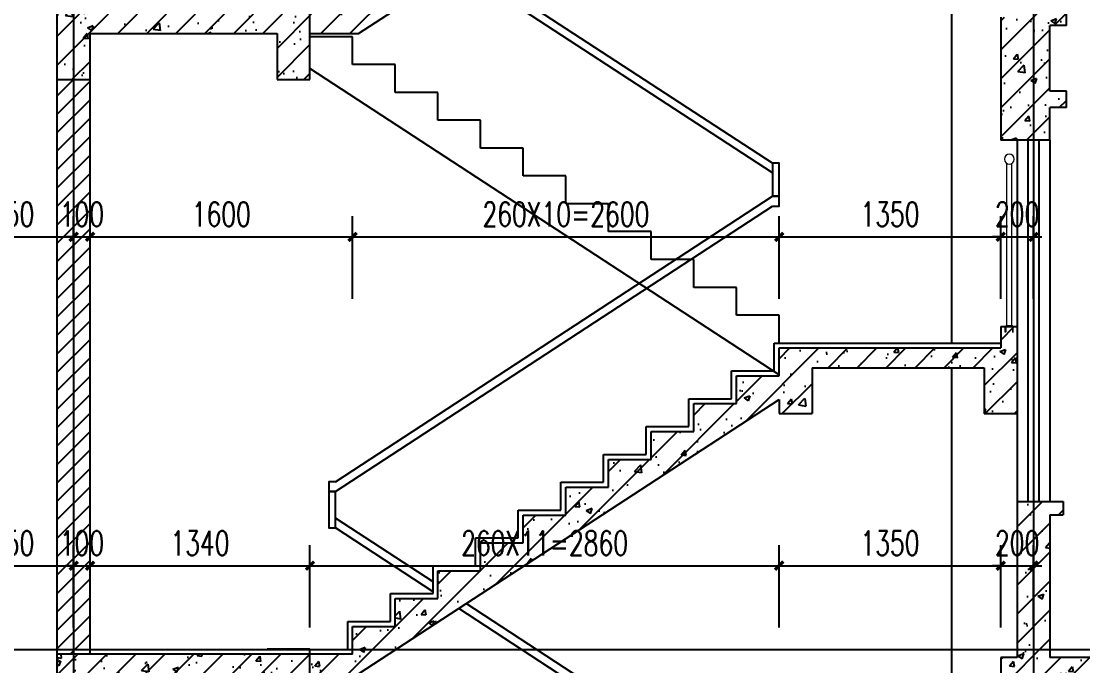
# Model space of a CAD drawing. Extents: x 1738711 to 2346805, y 1189731 to 2516152.
# Drawn here: x 1948757 to 1955227, y 1380872 to 1384797 of the extents above; entities that cross this region are included whole.
import ezdxf

# ---------------------------------------------------------------- set-up
doc = ezdxf.new("R2010")
doc.units = 0
doc.header["$LTSCALE"] = 1000
doc.header["$MEASUREMENT"] = 0
doc.linetypes.add('复件 140224通州运河二期售楼部条件图_t3$0$X-ME SHAFT SH$0$X-B2$0$WATER_LINE', pattern=[0])
for name, color, linetype, lineweight in [('_0', 7, 'Continuous', 25), ('填充', 252, 'Continuous', 5), ('栏杆', 6, 'Continuous', 15)]:
    doc.layers.add(name, color=color, linetype=linetype, lineweight=lineweight)
for name, color, linetype in [('CONTINUOUS', 7, 'Continuous'), ('DOTE', 1, 'Continuous'), ('PUB_DIM', 3, 'Continuous'), ('PUB_HATCH', 8, 'Continuous'), ('S_E_STAIR', 4, 'Continuous'), ('WALL', 40, 'Continuous'), ('WINDOW', 144, 'Continuous'), ('切线', 35, 'Continuous'), ('看线', 8, 'Continuous')]:
    doc.layers.add(name, color=color, linetype=linetype)
doc.styles.add('_TCH_DIM_T3', font='SIMPLEX', dxfattribs={"width": 0.705882, "bigfont": 'GBCBIG'})
doc.dimstyles.new('_TCH_ARCH&&50', dxfattribs={"dimtxt": 148.75, "dimasz": 50, "dimexe": 125, "dimexo": 150, "dimgap": 63.125, "dimtad": 1, "dimdec": 0, "dimzin": 0, "dimdsep": 46, "dimtxsty": '_TCH_DIM_T3', "dimblk": 'ARCHTICK', "dimcen": 0.09, "dimclrt": 7, "dimazin": 2, "dimtfac": 1, "dimtdec": 0, "dimtix": 1, "dimtmove": 2, "dimatfit": 3, "dimfxl": 50, "dimtolj": 1, "dimtzin": 0, "dimarcsym": 0})
pattern_1 = [(45, (0, 0), (-88.3883476, 88.3883476), []), (50, (0, 0), (358.63009, -31.376067), [37.5, -412.5]), (355, (0, 0), (-69.375667, 376.096067), [30, -330]), (100.4514, (29.9, -2.6), (289.25469, 344.71977), [31.870095, -350.571056]), (46.1842, (0, 100), (533.620524, -82.75951), [56.25, -618.75]), (96.6356, (44.47, 93.1), (467.33135, 487.05894), [47.80514, -525.8565]), (351.1842, (0, 100), (467.33097, 487.0593), [45, -495]), (21, (50, 75), (298.453526, -201.309445), [37.5, -412.5]), (326, (50, 75), (121.657666, 362.57502), [30, -330]), (71.4514, (74.87, 58.22), (420.111314, 161.26525), [31.870095, -350.571056]), (37.5, (0, 0), (6.079928, 166.446927), [0, -326, 0, -335, 0, -331.25]), (7.5, (0, 0), (131.534769, 197.205856), [0, -191, 0, -318.5, 0, -126.25]), (327.5, (-111.5, 0), (266.911218, -11.277436), [0, -125, 0, -390, 0, -517.5]), (317.5, (-161.5, 0), (291.593085, 50.052491), [0, -162.5, 0, -259, 0, -367.5])]

# ---------------------------------------------------------------- blocks, each defined once
blk = doc.blocks.new('gdfdgdfgdfbvfcxv')
at = {"layer": '填充'}
blk.add_line((264925, -67479), (264925, -67589), dxfattribs=at)
for points in [[(264919, -67480), (264829, -67480, -1), (264829, -67468), (264919, -67468)], [(264919, -67588), (264829, -67588, 1), (264829, -67600), (264919, -67600)]]:
    blk.add_lwpolyline(points, format="xyb", dxfattribs=at)
blk.add_lwpolyline([(264911, -67634), (264911, -67434), (264919, -67434), (264919, -67634)], close=True, dxfattribs=at)
blk.add_lwpolyline([(264911, -67634), (264911, -67434), (264919, -67434), (264919, -67634)], close=True, dxfattribs=at)
for centre, radius, start, end in [((264919, -67483), 4.5, 318.2388, 90), ((264915, -67488), 9.2, 330.3198, 59.7492), ((264919, -67495), 4.5, 318.2388, 90), ((264919, -67501), 4.5, 318.2388, 90), ((264919, -67507), 4.5, 318.2388, 90), ((264919, -67513), 4.5, 318.2388, 90), ((264919, -67519), 4.5, 318.2388, 90), ((264919, -67525), 4.5, 318.2388, 90), ((264919, -67531), 4.5, 318.2388, 90), ((264919, -67537), 4.5, 318.2388, 90), ((264919, -67543), 4.5, 318.2388, 90), ((264919, -67549), 4.5, 318.2388, 90), ((264919, -67555), 4.5, 318.2388, 90), ((264919, -67561), 4.5, 318.2388, 90), ((264919, -67567), 4.5, 318.2388, 90), ((264919, -67573), 4.5, 318.2388, 90), ((264919, -67579), 4.5, 318.2388, 90), ((264919, -67585), 4.5, 270, 90)]:
    blk.add_arc(centre, radius, start, end, dxfattribs=at)
blk = doc.blocks.new('ghwerGWEGWEGW')
at = {"layer": '栏杆', "color": 6, "ltscale": 100}
for points in [[(2184611.4, 1556743.3), (2184611.4, 1557732.3)], [(2184641.4, 1556743.3), (2184641.4, 1557732.3)]]:
    blk.add_lwpolyline(points, dxfattribs=at)
blk.add_circle((2184626.4, 1557758.3), 30, dxfattribs=at)
at = {"layer": 'CONTINUOUS', "xscale": -0.384000000001397, "yscale": 0.384000000001397, "zscale": 0.384000000001397, "rotation": 270}
blk.add_blockref('gdfdgdfgdfbvfcxv', (2210560.7, 1455012.4), dxfattribs=at)
blk = doc.blocks.new('_ArchTick')
at = {"color": 0, "linetype": 'ByBlock', "const_width": 0.4}
blk.add_lwpolyline([(-0.5, -0.5), (0.5, 0.5)], dxfattribs=at)
blk = doc.blocks.new('*D1345')
at = {"layer": 'Defpoints', "color": 0, "transparency": 16777216}
for p in [(1949076.9, 1383483.8), (1948326.9, 1382957), (1949076.9, 1382957)]:
    blk.add_point(p, dxfattribs=at)
at = {"layer": 'PUB_DIM', "color": 0, "lineweight": -2, "transparency": 16777216}
for p, q in [((1948326.9, 1383107), (1948326.9, 1383608.8)), ((1949076.9, 1383107), (1949076.9, 1383608.8)), ((1948326.9, 1383483.8), (1949076.9, 1383483.8))]:
    blk.add_line(p, q, dxfattribs=at)
at = {"layer": 'PUB_DIM', "color": 0, "lineweight": -2, "transparency": 16777216, "xscale": 50, "yscale": 50, "zscale": 50, "rotation": 180}
blk.add_blockref('_ArchTick', (1948326.9, 1383483.8), dxfattribs=at)
at = {"layer": 'PUB_DIM', "color": 0, "lineweight": -2, "transparency": 16777216, "xscale": 50, "yscale": 50, "zscale": 50}
blk.add_blockref('_ArchTick', (1949076.9, 1383483.8), dxfattribs=at)
at = {"layer": 'PUB_DIM', "color": 7, "transparency": 16777216, "insert": (1948701.9, 1383621.3), "char_height": 148.75, "attachment_point": 5, "style": '_TCH_DIM_T3'}
blk.add_mtext('\\A1;750', dxfattribs=at)
blk = doc.blocks.new('*D1346')
at = {"layer": 'Defpoints', "color": 0, "transparency": 16777216}
for p in [(1949176.9, 1383483.8), (1949076.9, 1382957), (1949176.9, 1382957)]:
    blk.add_point(p, dxfattribs=at)
at = {"layer": 'PUB_DIM', "color": 0, "lineweight": -2, "transparency": 16777216}
for p, q in [((1949076.9, 1383107), (1949076.9, 1383608.8)), ((1949176.9, 1383107), (1949176.9, 1383608.8)), ((1949076.9, 1383483.8), (1949026.9, 1383483.8)), ((1949076.9, 1383483.8), (1949176.9, 1383483.8)), ((1949176.9, 1383483.8), (1949226.9, 1383483.8))]:
    blk.add_line(p, q, dxfattribs=at)
at = {"layer": 'PUB_DIM', "color": 0, "lineweight": -2, "transparency": 16777216, "xscale": 50, "yscale": 50, "zscale": 50}
blk.add_blockref('_ArchTick', (1949076.9, 1383483.8), dxfattribs=at)
at = {"layer": 'PUB_DIM', "color": 0, "lineweight": -2, "transparency": 16777216, "xscale": 50, "yscale": 50, "zscale": 50, "rotation": 180}
blk.add_blockref('_ArchTick', (1949176.9, 1383483.8), dxfattribs=at)
at = {"layer": 'PUB_DIM', "color": 7, "transparency": 16777216, "insert": (1949126.9, 1383621.3), "char_height": 148.75, "attachment_point": 5, "style": '_TCH_DIM_T3'}
blk.add_mtext('\\A1;100', dxfattribs=at)
blk = doc.blocks.new('*D1347')
at = {"layer": 'Defpoints', "color": 0, "transparency": 16777216}
for p in [(1950776.9, 1383483.8), (1949176.9, 1382957), (1950776.9, 1382957)]:
    blk.add_point(p, dxfattribs=at)
at = {"layer": 'PUB_DIM', "color": 0, "lineweight": -2, "transparency": 16777216}
for p, q in [((1949176.9, 1383107), (1949176.9, 1383608.8)), ((1950776.9, 1383107), (1950776.9, 1383608.8)), ((1949176.9, 1383483.8), (1950776.9, 1383483.8))]:
    blk.add_line(p, q, dxfattribs=at)
at = {"layer": 'PUB_DIM', "color": 0, "lineweight": -2, "transparency": 16777216, "xscale": 50, "yscale": 50, "zscale": 50, "rotation": 180}
blk.add_blockref('_ArchTick', (1949176.9, 1383483.8), dxfattribs=at)
at = {"layer": 'PUB_DIM', "color": 0, "lineweight": -2, "transparency": 16777216, "xscale": 50, "yscale": 50, "zscale": 50}
blk.add_blockref('_ArchTick', (1950776.9, 1383483.8), dxfattribs=at)
at = {"layer": 'PUB_DIM', "color": 7, "transparency": 16777216, "insert": (1949976.9, 1383621.3), "char_height": 148.75, "attachment_point": 5, "style": '_TCH_DIM_T3'}
blk.add_mtext('\\A1;1600', dxfattribs=at)
blk = doc.blocks.new('*D1348')
at = {"layer": 'Defpoints', "color": 0, "transparency": 16777216}
for p in [(1953376.9, 1383483.8), (1950776.9, 1382957), (1953376.9, 1382957)]:
    blk.add_point(p, dxfattribs=at)
at = {"layer": 'PUB_DIM', "color": 0, "lineweight": -2, "transparency": 16777216}
for p, q in [((1950776.9, 1383107), (1950776.9, 1383608.8)), ((1953376.9, 1383107), (1953376.9, 1383608.8)), ((1950776.9, 1383483.8), (1953376.9, 1383483.8))]:
    blk.add_line(p, q, dxfattribs=at)
at = {"layer": 'PUB_DIM', "color": 0, "lineweight": -2, "transparency": 16777216, "xscale": 50, "yscale": 50, "zscale": 50, "rotation": 180}
blk.add_blockref('_ArchTick', (1950776.9, 1383483.8), dxfattribs=at)
at = {"layer": 'PUB_DIM', "color": 0, "lineweight": -2, "transparency": 16777216, "xscale": 50, "yscale": 50, "zscale": 50}
blk.add_blockref('_ArchTick', (1953376.9, 1383483.8), dxfattribs=at)
at = {"layer": 'PUB_DIM', "color": 7, "transparency": 16777216, "insert": (1952076.9, 1383621.3), "char_height": 148.75, "attachment_point": 5, "style": '_TCH_DIM_T3'}
blk.add_mtext('\\A1;260X10=2600', dxfattribs=at)
blk = doc.blocks.new('*D1349')
at = {"layer": 'Defpoints', "color": 0, "transparency": 16777216}
for p in [(1954726.9, 1383483.8), (1953376.9, 1382957), (1954726.9, 1382957)]:
    blk.add_point(p, dxfattribs=at)
at = {"layer": 'PUB_DIM', "color": 0, "lineweight": -2, "transparency": 16777216}
for p, q in [((1953376.9, 1383107), (1953376.9, 1383608.8)), ((1954726.9, 1383107), (1954726.9, 1383608.8)), ((1953376.9, 1383483.8), (1954726.9, 1383483.8))]:
    blk.add_line(p, q, dxfattribs=at)
at = {"layer": 'PUB_DIM', "color": 0, "lineweight": -2, "transparency": 16777216, "xscale": 50, "yscale": 50, "zscale": 50, "rotation": 180}
blk.add_blockref('_ArchTick', (1953376.9, 1383483.8), dxfattribs=at)
at = {"layer": 'PUB_DIM', "color": 0, "lineweight": -2, "transparency": 16777216, "xscale": 50, "yscale": 50, "zscale": 50}
blk.add_blockref('_ArchTick', (1954726.9, 1383483.8), dxfattribs=at)
at = {"layer": 'PUB_DIM', "color": 7, "transparency": 16777216, "insert": (1954051.9, 1383621.3), "char_height": 148.75, "attachment_point": 5, "style": '_TCH_DIM_T3'}
blk.add_mtext('\\A1;1350', dxfattribs=at)
blk = doc.blocks.new('*D1350')
at = {"layer": 'Defpoints', "color": 0, "transparency": 16777216}
for p in [(1954926.9, 1383483.8), (1954726.9, 1382957), (1954926.9, 1382957)]:
    blk.add_point(p, dxfattribs=at)
at = {"layer": 'PUB_DIM', "color": 0, "lineweight": -2, "transparency": 16777216}
for p, q in [((1954726.9, 1383107), (1954726.9, 1383608.8)), ((1954926.9, 1383107), (1954926.9, 1383608.8)), ((1954726.9, 1383483.8), (1954676.9, 1383483.8)), ((1954726.9, 1383483.8), (1954926.9, 1383483.8)), ((1954926.9, 1383483.8), (1954976.9, 1383483.8))]:
    blk.add_line(p, q, dxfattribs=at)
at = {"layer": 'PUB_DIM', "color": 0, "lineweight": -2, "transparency": 16777216, "xscale": 50, "yscale": 50, "zscale": 50}
blk.add_blockref('_ArchTick', (1954726.9, 1383483.8), dxfattribs=at)
at = {"layer": 'PUB_DIM', "color": 0, "lineweight": -2, "transparency": 16777216, "xscale": 50, "yscale": 50, "zscale": 50, "rotation": 180}
blk.add_blockref('_ArchTick', (1954926.9, 1383483.8), dxfattribs=at)
at = {"layer": 'PUB_DIM', "color": 7, "transparency": 16777216, "insert": (1954826.9, 1383621.3), "char_height": 148.75, "attachment_point": 5, "style": '_TCH_DIM_T3'}
blk.add_mtext('\\A1;200', dxfattribs=at)
blk = doc.blocks.new('*D1351')
at = {"layer": 'Defpoints', "color": 0, "transparency": 16777216}
for p in [(1949076.9, 1381480.8), (1948326.9, 1380954), (1949076.9, 1380954)]:
    blk.add_point(p, dxfattribs=at)
at = {"layer": 'PUB_DIM', "color": 0, "lineweight": -2, "transparency": 16777216}
for p, q in [((1948326.9, 1381104), (1948326.9, 1381605.8)), ((1949076.9, 1381104), (1949076.9, 1381605.8)), ((1948326.9, 1381480.8), (1949076.9, 1381480.8))]:
    blk.add_line(p, q, dxfattribs=at)
at = {"layer": 'PUB_DIM', "color": 0, "lineweight": -2, "transparency": 16777216, "xscale": 50, "yscale": 50, "zscale": 50, "rotation": 180}
blk.add_blockref('_ArchTick', (1948326.9, 1381480.8), dxfattribs=at)
at = {"layer": 'PUB_DIM', "color": 0, "lineweight": -2, "transparency": 16777216, "xscale": 50, "yscale": 50, "zscale": 50}
blk.add_blockref('_ArchTick', (1949076.9, 1381480.8), dxfattribs=at)
at = {"layer": 'PUB_DIM', "color": 7, "transparency": 16777216, "insert": (1948701.9, 1381618.3), "char_height": 148.75, "attachment_point": 5, "style": '_TCH_DIM_T3'}
blk.add_mtext('\\A1;750', dxfattribs=at)
blk = doc.blocks.new('*D1352')
at = {"layer": 'Defpoints', "color": 0, "transparency": 16777216}
for p in [(1949176.9, 1381480.8), (1949076.9, 1380954), (1949176.9, 1380954)]:
    blk.add_point(p, dxfattribs=at)
at = {"layer": 'PUB_DIM', "color": 0, "lineweight": -2, "transparency": 16777216}
for p, q in [((1949076.9, 1381104), (1949076.9, 1381605.8)), ((1949176.9, 1381104), (1949176.9, 1381605.8)), ((1949076.9, 1381480.8), (1949026.9, 1381480.8)), ((1949076.9, 1381480.8), (1949176.9, 1381480.8)), ((1949176.9, 1381480.8), (1949226.9, 1381480.8))]:
    blk.add_line(p, q, dxfattribs=at)
at = {"layer": 'PUB_DIM', "color": 0, "lineweight": -2, "transparency": 16777216, "xscale": 50, "yscale": 50, "zscale": 50}
blk.add_blockref('_ArchTick', (1949076.9, 1381480.8), dxfattribs=at)
at = {"layer": 'PUB_DIM', "color": 0, "lineweight": -2, "transparency": 16777216, "xscale": 50, "yscale": 50, "zscale": 50, "rotation": 180}
blk.add_blockref('_ArchTick', (1949176.9, 1381480.8), dxfattribs=at)
at = {"layer": 'PUB_DIM', "color": 7, "transparency": 16777216, "insert": (1949126.9, 1381618.3), "char_height": 148.75, "attachment_point": 5, "style": '_TCH_DIM_T3'}
blk.add_mtext('\\A1;100', dxfattribs=at)
blk = doc.blocks.new('*D1353')
at = {"layer": 'Defpoints', "color": 0, "transparency": 16777216}
for p in [(1950516.9, 1381480.8), (1949176.9, 1380954), (1950516.9, 1380954)]:
    blk.add_point(p, dxfattribs=at)
at = {"layer": 'PUB_DIM', "color": 0, "lineweight": -2, "transparency": 16777216}
for p, q in [((1949176.9, 1381104), (1949176.9, 1381605.8)), ((1950516.9, 1381104), (1950516.9, 1381605.8)), ((1949176.9, 1381480.8), (1950516.9, 1381480.8))]:
    blk.add_line(p, q, dxfattribs=at)
at = {"layer": 'PUB_DIM', "color": 0, "lineweight": -2, "transparency": 16777216, "xscale": 50, "yscale": 50, "zscale": 50, "rotation": 180}
blk.add_blockref('_ArchTick', (1949176.9, 1381480.8), dxfattribs=at)
at = {"layer": 'PUB_DIM', "color": 0, "lineweight": -2, "transparency": 16777216, "xscale": 50, "yscale": 50, "zscale": 50}
blk.add_blockref('_ArchTick', (1950516.9, 1381480.8), dxfattribs=at)
at = {"layer": 'PUB_DIM', "color": 7, "transparency": 16777216, "insert": (1949846.9, 1381618.3), "char_height": 148.75, "attachment_point": 5, "style": '_TCH_DIM_T3'}
blk.add_mtext('\\A1;1340', dxfattribs=at)
blk = doc.blocks.new('*D1354')
at = {"layer": 'Defpoints', "color": 0, "transparency": 16777216}
for p in [(1953376.9, 1381480.8), (1950516.9, 1380954), (1953376.9, 1380954)]:
    blk.add_point(p, dxfattribs=at)
at = {"layer": 'PUB_DIM', "color": 0, "lineweight": -2, "transparency": 16777216}
for p, q in [((1950516.9, 1381104), (1950516.9, 1381605.8)), ((1953376.9, 1381104), (1953376.9, 1381605.8)), ((1950516.9, 1381480.8), (1953376.9, 1381480.8))]:
    blk.add_line(p, q, dxfattribs=at)
at = {"layer": 'PUB_DIM', "color": 0, "lineweight": -2, "transparency": 16777216, "xscale": 50, "yscale": 50, "zscale": 50, "rotation": 180}
blk.add_blockref('_ArchTick', (1950516.9, 1381480.8), dxfattribs=at)
at = {"layer": 'PUB_DIM', "color": 0, "lineweight": -2, "transparency": 16777216, "xscale": 50, "yscale": 50, "zscale": 50}
blk.add_blockref('_ArchTick', (1953376.9, 1381480.8), dxfattribs=at)
at = {"layer": 'PUB_DIM', "color": 7, "transparency": 16777216, "insert": (1951946.9, 1381618.3), "char_height": 148.75, "attachment_point": 5, "style": '_TCH_DIM_T3'}
blk.add_mtext('\\A1;260X11=2860', dxfattribs=at)
blk = doc.blocks.new('*D1355')
at = {"layer": 'Defpoints', "color": 0, "transparency": 16777216}
for p in [(1954726.9, 1381480.8), (1953376.9, 1380954), (1954726.9, 1380954)]:
    blk.add_point(p, dxfattribs=at)
at = {"layer": 'PUB_DIM', "color": 0, "lineweight": -2, "transparency": 16777216}
for p, q in [((1953376.9, 1381104), (1953376.9, 1381605.8)), ((1954726.9, 1381104), (1954726.9, 1381605.8)), ((1953376.9, 1381480.8), (1954726.9, 1381480.8))]:
    blk.add_line(p, q, dxfattribs=at)
at = {"layer": 'PUB_DIM', "color": 0, "lineweight": -2, "transparency": 16777216, "xscale": 50, "yscale": 50, "zscale": 50, "rotation": 180}
blk.add_blockref('_ArchTick', (1953376.9, 1381480.8), dxfattribs=at)
at = {"layer": 'PUB_DIM', "color": 0, "lineweight": -2, "transparency": 16777216, "xscale": 50, "yscale": 50, "zscale": 50}
blk.add_blockref('_ArchTick', (1954726.9, 1381480.8), dxfattribs=at)
at = {"layer": 'PUB_DIM', "color": 7, "transparency": 16777216, "insert": (1954051.9, 1381618.3), "char_height": 148.75, "attachment_point": 5, "style": '_TCH_DIM_T3'}
blk.add_mtext('\\A1;1350', dxfattribs=at)
blk = doc.blocks.new('*D1356')
at = {"layer": 'Defpoints', "color": 0, "transparency": 16777216}
for p in [(1954926.9, 1381480.8), (1954726.9, 1380954), (1954926.9, 1380954)]:
    blk.add_point(p, dxfattribs=at)
at = {"layer": 'PUB_DIM', "color": 0, "lineweight": -2, "transparency": 16777216}
for p, q in [((1954726.9, 1381104), (1954726.9, 1381605.8)), ((1954926.9, 1381104), (1954926.9, 1381605.8)), ((1954726.9, 1381480.8), (1954676.9, 1381480.8)), ((1954726.9, 1381480.8), (1954926.9, 1381480.8)), ((1954926.9, 1381480.8), (1954976.9, 1381480.8))]:
    blk.add_line(p, q, dxfattribs=at)
at = {"layer": 'PUB_DIM', "color": 0, "lineweight": -2, "transparency": 16777216, "xscale": 50, "yscale": 50, "zscale": 50}
blk.add_blockref('_ArchTick', (1954726.9, 1381480.8), dxfattribs=at)
at = {"layer": 'PUB_DIM', "color": 0, "lineweight": -2, "transparency": 16777216, "xscale": 50, "yscale": 50, "zscale": 50, "rotation": 180}
blk.add_blockref('_ArchTick', (1954926.9, 1381480.8), dxfattribs=at)
at = {"layer": 'PUB_DIM', "color": 7, "transparency": 16777216, "insert": (1954826.9, 1381618.3), "char_height": 148.75, "attachment_point": 5, "style": '_TCH_DIM_T3'}
blk.add_mtext('\\A1;200', dxfattribs=at)

msp = doc.modelspace()

# ---------------------------------------------------------------- hatches: boundary and pattern name
at = {"layer": 'PUB_HATCH', "linetype": '复件 140224通州运河二期售楼部条件图_t3$0$X-ME SHAFT SH$0$X-B2$0$WATER_LINE'}
h = msp.add_hatch(dxfattribs=at)
h.set_pattern_fill('ANSI31', color=256, scale=50, style=0)
h.set_pattern_definition([(45, (0, 0), (-56.1266008, 56.1266008), [])])
h.paths.add_polyline_path([(1949176.9, 1376641.6), (1948976.9, 1376641.6), (1948976.9, 1374541.6), (1949176.9, 1374541.6)])
h.paths.add_polyline_path([(1948976.9, 1377041.6), (1949176.9, 1377041.6), (1949176.9, 1380541.6), (1948976.9, 1380541.6)])
h.paths.add_polyline_path([(1949176.9, 1384441.6), (1948976.9, 1384441.6), (1948976.9, 1380941.6), (1949176.9, 1380941.6)])
h.paths.add_polyline_path([(1949176.9, 1388341.6), (1948976.9, 1388341.6), (1948976.9, 1384841.6), (1949176.9, 1384841.6)])
h.paths.add_polyline_path([(1949176.9, 1392241.6), (1948976.9, 1392241.6), (1948976.9, 1388741.6), (1949176.9, 1388741.6)])
h.paths.add_polyline_path([(1949176.9, 1396251.6), (1948976.9, 1396251.6), (1948976.9, 1392641.6), (1949176.9, 1392641.6)])
h = msp.add_hatch(dxfattribs=at)
h.set_pattern_fill('钢筋混凝土', color=256, scale=50, style=0)
h.set_pattern_definition(pattern_1)
h.paths.add_polyline_path([(1953376.9, 1386394.1), (1953376.9, 1386306.9), (1953576.9, 1386306.9), (1953576.9, 1386586.9), (1954626.9, 1386586.9), (1954626.9, 1386306.9), (1954826.9, 1386306.9), (1954826.9, 1386836.9), (1954726.9, 1386836.9), (1954726.9, 1386706.9), (1953376.9, 1386706.9), (1953376.9, 1386537.3), (1953116.9, 1386537.3), (1953116.9, 1386367.8), (1952856.9, 1386367.8), (1952856.9, 1386198.2), (1952596.9, 1386198.2), (1952596.9, 1386028.6), (1952336.9, 1386028.6), (1952336.9, 1385859), (1952076.9, 1385859), (1952076.9, 1385689.5), (1951816.9, 1385689.5), (1951816.9, 1385519.9), (1951556.9, 1385519.9), (1951556.9, 1385350.3), (1951296.9, 1385350.3), (1951296.9, 1385180.8), (1951036.9, 1385180.8), (1951036.9, 1385011.2), (1950776.9, 1385011.2), (1950776.9, 1384841.6), (1948976.9, 1384841.6), (1948976.9, 1384441.6), (1949176.9, 1384441.6), (1949176.9, 1384721.6), (1950316.9, 1384721.6), (1950316.9, 1384441.6), (1950516.9, 1384441.6), (1950516.9, 1384721.6), (1950812.6, 1384721.6)])
h = msp.add_hatch(dxfattribs=at)
h.set_pattern_fill('钢筋混凝土', color=256, scale=50, style=0)
h.set_pattern_definition(pattern_1)
h.paths.add_polyline_path([(1955026.9, 1384771.6), (1955126.9, 1384771.6), (1955126.9, 1384871.6), (1955027.7, 1384871.6), (1955027.7, 1384971.6), (1954826.9, 1384971.6), (1954826.9, 1384821.6), (1954726.9, 1384821.6), (1954726.9, 1384071.6), (1955026.9, 1384071.6), (1955026.9, 1384271.6), (1955126.9, 1384271.6), (1955126.9, 1384371.6), (1955026.9, 1384371.6)])
h = msp.add_hatch(dxfattribs=at)
h.set_pattern_fill('钢筋混凝土', color=256, scale=50, style=0)
h.set_pattern_definition(pattern_1)
h.paths.add_polyline_path([(1950516.9, 1380821.6), (1950812.6, 1380821.6), (1953376.9, 1382494.1), (1953376.9, 1382406.9), (1953576.9, 1382406.9), (1953576.9, 1382686.9), (1954626.9, 1382686.9), (1954626.9, 1382406.9), (1954826.9, 1382406.9), (1954826.9, 1382936.9), (1954726.9, 1382936.9), (1954726.9, 1382806.9), (1953376.9, 1382806.9), (1953376.9, 1382637.3), (1953116.9, 1382637.3), (1953116.9, 1382467.8), (1952856.9, 1382467.8), (1952856.9, 1382298.2), (1952596.9, 1382298.2), (1952596.9, 1382128.6), (1952336.9, 1382128.6), (1952336.9, 1381959), (1952076.9, 1381959), (1952076.9, 1381789.5), (1951816.9, 1381789.5), (1951816.9, 1381619.9), (1951556.9, 1381619.9), (1951556.9, 1381450.3), (1951296.9, 1381450.3), (1951296.9, 1381280.8), (1951036.9, 1381280.8), (1951036.9, 1381111.2), (1950776.9, 1381111.2), (1950776.9, 1380941.6), (1948976.9, 1380941.6), (1948976.9, 1380541.6), (1949176.9, 1380541.6), (1949176.9, 1380821.6), (1950316.9, 1380821.6), (1950316.9, 1380541.6), (1950516.9, 1380541.6)])
h = msp.add_hatch(dxfattribs=at)
h.set_pattern_fill('钢筋混凝土', color=256, scale=50, style=0)
h.set_pattern_definition(pattern_1)
h.paths.add_polyline_path([(1955026.9, 1380801.6), (1956926.9, 1380801.6), (1956926.9, 1380071.6), (1957226.9, 1380071.6), (1957226.9, 1381871.6), (1957046.9, 1381871.6), (1957046.9, 1381791.6), (1957126.9, 1381791.6), (1957126.9, 1380921.6), (1955026.9, 1380921.6), (1955026.9, 1381791.6), (1955106.9, 1381791.6), (1955106.9, 1381871.6), (1954826.9, 1381871.6), (1954826.9, 1380921.6), (1954726.9, 1380921.6), (1954726.9, 1380071.6), (1955226.9, 1380071.6), (1955226.9, 1380171.6), (1955026.9, 1380171.6)])

# ---------------------------------------------------------------- linework, layer by layer
at = {"layer": 'DOTE'}
for p, q in [((1949076.9, 1397223.8), (1949076.9, 1370014.9)), ((1954926.9, 1397223.8), (1954926.9, 1370014.9)), ((1946216.3, 1380971.6), (1957770.6, 1380971.6))]:
    msp.add_line(p, q, dxfattribs=at)
at = {"layer": 'S_E_STAIR'}
for p, q in [((1953336.9, 1383932.6), (1950671.9, 1385670.6)), ((1953336.9, 1383872.6), (1950671.9, 1385610.6)), ((1950516.9, 1384702.2), (1950516.9, 1384871.7)), ((1950776.9, 1384702.2), (1950516.9, 1384702.2)), ((1950776.9, 1384532.6), (1950776.9, 1384702.2)), ((1953376.9, 1382644.1), (1950516.9, 1384509.3)), ((1951036.9, 1384532.6), (1950776.9, 1384532.6)), ((1951036.9, 1384363), (1951036.9, 1384532.6)), ((1951296.9, 1384363), (1951036.9, 1384363)), ((1951296.9, 1384193.5), (1951296.9, 1384363)), ((1951556.9, 1384193.5), (1951296.9, 1384193.5)), ((1951556.9, 1384023.9), (1951556.9, 1384193.5)), ((1951816.9, 1384023.9), (1951556.9, 1384023.9)), ((1951816.9, 1383854.3), (1951816.9, 1384023.9)), ((1952076.9, 1383854.3), (1951816.9, 1383854.3)), ((1952076.9, 1383684.7), (1952076.9, 1383854.3)), ((1950671.9, 1381992.3), (1953336.9, 1383730.4)), ((1950671.9, 1381932.3), (1953336.9, 1383670.4)), ((1952336.9, 1383684.7), (1952076.9, 1383684.7)), ((1952336.9, 1383515.2), (1952336.9, 1383684.7)), ((1952596.9, 1383515.2), (1952336.9, 1383515.2)), ((1952596.9, 1383345.6), (1952596.9, 1383515.2)), ((1952856.9, 1383345.6), (1952596.9, 1383345.6)), ((1952856.9, 1383176), (1952856.9, 1383345.6)), ((1953116.9, 1383176), (1952856.9, 1383176)), ((1953116.9, 1383006.5), (1953116.9, 1383176)), ((1953376.9, 1383006.5), (1953116.9, 1383006.5)), ((1953376.9, 1382836.9), (1953376.9, 1383006.5)), ((1951266.9, 1381382.6), (1950671.9, 1381770.6)), ((1951266.9, 1381322.6), (1950671.9, 1381710.6)), ((1953336.9, 1380032.6), (1951469.8, 1381250.3)), ((1953336.9, 1379972.6), (1951423.8, 1381220.3)), ((1950516.9, 1380971.7), (1950256.9, 1380971.7)), ((1950516.9, 1380802.2), (1950516.9, 1380971.7))]:
    msp.add_line(p, q, dxfattribs=at)
for points in [[(1953336.9, 1383730.4), (1953376.9, 1383730.4), (1953376.9, 1383932.6), (1953336.9, 1383932.6)], [(1950671.9, 1381932.3), (1950631.9, 1381932.3), (1950631.9, 1381710.6), (1950671.9, 1381710.6)]]:
    msp.add_lwpolyline(points, close=True, dxfattribs=at)
for points in [[(1953336.9, 1383670.4), (1953376.9, 1383670.4), (1953376.9, 1383730.4), (1953336.9, 1383730.4)], [(1950671.9, 1381992.3), (1950631.9, 1381992.3), (1950631.9, 1381932.3), (1950671.9, 1381932.3)]]:
    msp.add_lwpolyline(points, dxfattribs=at)
at = {"layer": 'WALL'}
for p, q in [((1948976.9, 1374541.6), (1948976.9, 1396251.6)), ((1950812.6, 1384721.6), (1953376.9, 1386394.1)), ((1955126.9, 1384771.6), (1955126.9, 1384871.6)), ((1954726.9, 1384821.6), (1954726.9, 1384071.6)), ((1955026.9, 1384371.6), (1955026.9, 1384771.6)), ((1955126.9, 1384771.6), (1955026.9, 1384771.6)), ((1949176.9, 1380941.6), (1949176.9, 1384721.6)), ((1949176.9, 1384721.6), (1950316.9, 1384721.6)), ((1950316.9, 1384721.6), (1950316.9, 1384441.6)), ((1950516.9, 1384721.6), (1950812.6, 1384721.6)), ((1950516.9, 1384441.6), (1950516.9, 1384721.6)), ((1948976.9, 1384441.6), (1949176.9, 1384441.6)), ((1950316.9, 1384441.6), (1950516.9, 1384441.6)), ((1955126.9, 1384371.6), (1955026.9, 1384371.6)), ((1955126.9, 1384271.6), (1955126.9, 1384371.6)), ((1955026.9, 1384071.6), (1955026.9, 1384271.6)), ((1955126.9, 1384271.6), (1955026.9, 1384271.6)), ((1955026.9, 1384071.6), (1954726.9, 1384071.6)), ((1954826.9, 1384071.6), (1954826.9, 1384071.6)), ((1954726.9, 1382936.9), (1954826.9, 1382936.9)), ((1954726.9, 1382936.9), (1954726.9, 1382806.9)), ((1954826.9, 1382936.9), (1954826.9, 1382406.9)), ((1953376.9, 1382637.3), (1953376.9, 1382806.9)), ((1953376.9, 1382806.9), (1954726.9, 1382806.9)), ((1953576.9, 1382686.9), (1954626.9, 1382686.9)), ((1953576.9, 1382686.9), (1953576.9, 1382406.9)), ((1954626.9, 1382686.9), (1954626.9, 1382406.9)), ((1953116.9, 1382467.8), (1953116.9, 1382637.3)), ((1953116.9, 1382637.3), (1953376.9, 1382637.3)), ((1950812.6, 1380821.6), (1953376.9, 1382494.1)), ((1953376.9, 1382494.1), (1953376.9, 1382406.9)), ((1952856.9, 1382298.2), (1952856.9, 1382467.8)), ((1952856.9, 1382467.8), (1953116.9, 1382467.8)), ((1953376.9, 1382406.9), (1953576.9, 1382406.9)), ((1954626.9, 1382406.9), (1954826.9, 1382406.9)), ((1952596.9, 1382128.6), (1952596.9, 1382298.2)), ((1952596.9, 1382298.2), (1952856.9, 1382298.2)), ((1952336.9, 1381959), (1952336.9, 1382128.6)), ((1952336.9, 1382128.6), (1952596.9, 1382128.6)), ((1952076.9, 1381789.5), (1952076.9, 1381959)), ((1952076.9, 1381959), (1952336.9, 1381959)), ((1954826.9, 1381871.6), (1955106.9, 1381871.6)), ((1954826.9, 1381871.6), (1954826.9, 1380921.6)), ((1955106.9, 1381871.6), (1955106.9, 1381791.6)), ((1951816.9, 1381619.9), (1951816.9, 1381789.5)), ((1951816.9, 1381789.5), (1952076.9, 1381789.5)), ((1955026.9, 1381791.6), (1955026.9, 1380921.6)), ((1955026.9, 1381791.6), (1955106.9, 1381791.6)), ((1951556.9, 1381450.3), (1951556.9, 1381619.9)), ((1951556.9, 1381619.9), (1951816.9, 1381619.9)), ((1951296.9, 1381280.8), (1951296.9, 1381450.3)), ((1951296.9, 1381450.3), (1951556.9, 1381450.3)), ((1951036.9, 1381111.2), (1951036.9, 1381280.8)), ((1951036.9, 1381280.8), (1951296.9, 1381280.8)), ((1950776.9, 1380941.6), (1950776.9, 1381111.2)), ((1950776.9, 1381111.2), (1951036.9, 1381111.2)), ((1950776.9, 1380941.6), (1948976.9, 1380941.6)), ((1954826.9, 1380921.6), (1954726.9, 1380921.6)), ((1954726.9, 1380921.6), (1954726.9, 1380071.6)), ((1957126.9, 1380921.6), (1955026.9, 1380921.6))]:
    msp.add_line(p, q, dxfattribs=at)
at = {"layer": 'WINDOW'}
for p, q in [((1954826.9, 1384071.6), (1954826.9, 1381871.6)), ((1954893.6, 1381871.6), (1954893.6, 1384071.6)), ((1954960.2, 1381871.6), (1954960.2, 1384071.6)), ((1955026.9, 1384071.6), (1955026.9, 1381871.6))]:
    msp.add_line(p, q, dxfattribs=at)
at = {"layer": '切线'}
for p, q in [((1953346.9, 1382667.3), (1953346.9, 1382836.9)), ((1953346.9, 1382836.9), (1954726.9, 1382836.9)), ((1953086.9, 1382497.8), (1953086.9, 1382667.3)), ((1953086.9, 1382667.3), (1953346.9, 1382667.3)), ((1952826.9, 1382328.2), (1952826.9, 1382497.8)), ((1952826.9, 1382497.8), (1953086.9, 1382497.8)), ((1952566.9, 1382158.6), (1952566.9, 1382328.2)), ((1952566.9, 1382328.2), (1952826.9, 1382328.2)), ((1952306.9, 1381989), (1952306.9, 1382158.6)), ((1952306.9, 1382158.6), (1952566.9, 1382158.6)), ((1952046.9, 1381819.5), (1952046.9, 1381989)), ((1952046.9, 1381989), (1952306.9, 1381989)), ((1951786.9, 1381649.9), (1951786.9, 1381819.5)), ((1951786.9, 1381819.5), (1952046.9, 1381819.5)), ((1951526.9, 1381480.3), (1951526.9, 1381649.9)), ((1951526.9, 1381649.9), (1951786.9, 1381649.9)), ((1951266.9, 1381310.8), (1951266.9, 1381480.3)), ((1951266.9, 1381480.3), (1951526.9, 1381480.3)), ((1951006.9, 1381141.2), (1951006.9, 1381310.8)), ((1951006.9, 1381310.8), (1951266.9, 1381310.8)), ((1950746.9, 1380971.6), (1950746.9, 1381141.2)), ((1950746.9, 1381141.2), (1951006.9, 1381141.2)), ((1949176.9, 1380971.6), (1950746.9, 1380971.6))]:
    msp.add_line(p, q, dxfattribs=at)
at = {"layer": '看线'}
for p, q in [((1954426.9, 1386586.9), (1954426.9, 1382836.9)), ((1954426.9, 1382686.9), (1954426.9, 1378936.9))]:
    msp.add_line(p, q, dxfattribs=at)

# ---------------------------------------------------------------- block references
at = {"layer": '_0', "xscale": -1}
msp.add_blockref('ghwerGWEGWEGW', (4139406, -173801.4), dxfattribs=at)

# ---------------------------------------------------------------- dimensions: what is measured, and where the dimension line sits
at = {"layer": 'PUB_DIM'}
for p1, p2, picture, middle in [((1948326.9, 1382957), (1949076.9, 1382957), '*D1345', (1948701.9, 1383621.3)), ((1949076.9, 1382957), (1949176.9, 1382957), '*D1346', (1949126.9, 1383621.3)), ((1949176.9, 1382957), (1950776.9, 1382957), '*D1347', (1949976.9, 1383621.3)), ((1953376.9, 1382957), (1954726.9, 1382957), '*D1349', (1954051.9, 1383621.3)), ((1954726.9, 1382957), (1954926.9, 1382957), '*D1350', (1954826.9, 1383621.3)), ((1948326.9, 1380954), (1949076.9, 1380954), '*D1351', (1948701.9, 1381618.3)), ((1949076.9, 1380954), (1949176.9, 1380954), '*D1352', (1949126.9, 1381618.3)), ((1949176.9, 1380954), (1950516.9, 1380954), '*D1353', (1949846.9, 1381618.3)), ((1953376.9, 1380954), (1954726.9, 1380954), '*D1355', (1954051.9, 1381618.3)), ((1954726.9, 1380954), (1954926.9, 1380954), '*D1356', (1954826.9, 1381618.3))]:
    dim = msp.add_aligned_dim(p1=p1, p2=p2, distance=526.8, dimstyle='_TCH_ARCH&&50', dxfattribs=at)
    dim.commit()
    dim.dimension.update_dxf_attribs({"geometry": picture, "text_midpoint": middle})
for p1, p2, text, picture, middle in [((1950776.9, 1382957), (1953376.9, 1382957), '260X10=2600', '*D1348', (1952076.9, 1383621.3)), ((1950516.9, 1380954), (1953376.9, 1380954), '260X11=2860', '*D1354', (1951946.9, 1381618.3))]:
    dim = msp.add_aligned_dim(p1=p1, p2=p2, distance=526.8, text=text, dimstyle='_TCH_ARCH&&50', dxfattribs=at)
    dim.commit()
    dim.dimension.update_dxf_attribs({"geometry": picture, "text_midpoint": middle})

doc.saveas('drawing.dxf')
